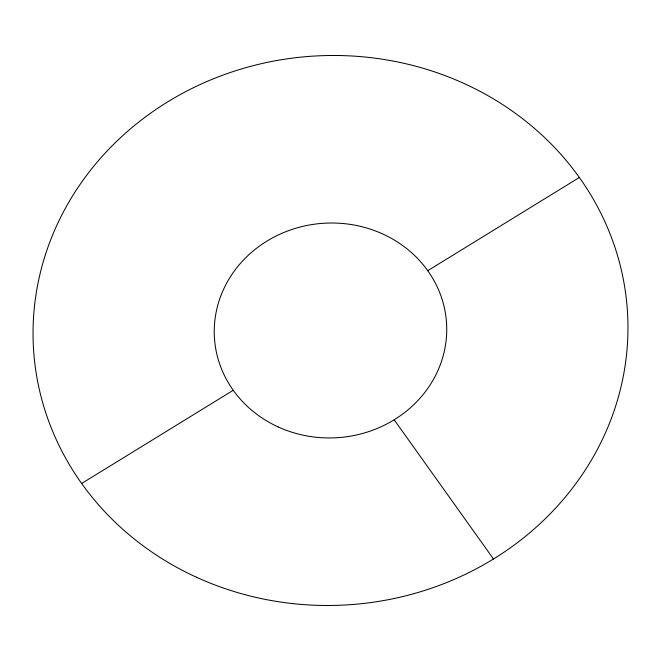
<?xml version="1.0" encoding="UTF-8"?>
<svg xmlns="http://www.w3.org/2000/svg" width="661" height="661" viewBox="0 0 661 661"><rect width="100%" height="100%" fill="white"/><g stroke="black" fill="none" stroke-linecap="round" stroke-linejoin="round"><path stroke-width="0.99" d="M81.65 483.48L233.25 390.271M427.75 270.688L579.35 177.487M394.187 419.785L493.461 558.991M196.466 577.235A297.549 274.902 -3.7 0 0 627.496 312.24A297.549 274.902 -3.7 0 0 167.539 101.968A297.549 274.902 -3.7 0 0 196.466 577.235M278.124 426.915A116.286 107.429 -3.7 0 0 446.563 323.353A116.286 107.429 -3.7 0 0 266.813 241.174A116.286 107.429 -3.7 0 0 278.124 426.915"/></g></svg>
